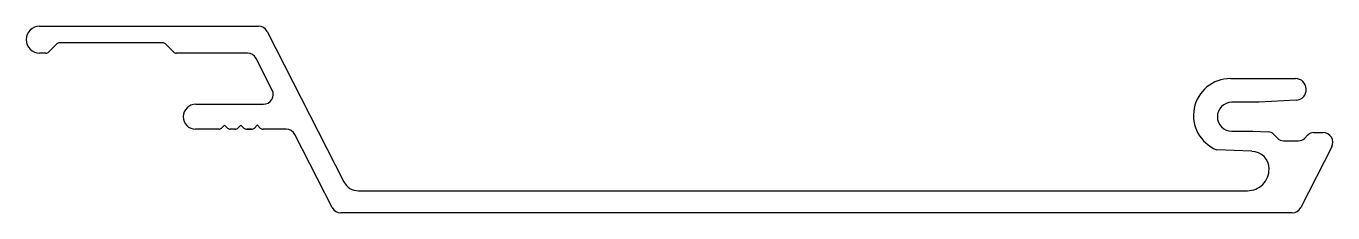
# Model space of a CAD drawing. Header units: inches. Extents: x -40.7 to 39.1, y 0.1 to 11.5.
import ezdxf

# ---------------------------------------------------------------- set-up
doc = ezdxf.new("R2010")
doc.units = ezdxf.units.IN
doc.header["$MEASUREMENT"] = 0

msp = doc.modelspace()

# ---------------------------------------------------------------- linework, layer by layer
at = {"color": 7, "linetype": 'Continuous'}
for p, q in [((-39.829, 11.488), (-26.481, 11.488)), ((-38.778, 10.4), (-39.267, 9.911)), ((-32.33, 10.474), (-38.601, 10.474)), ((-31.664, 9.911), (-32.153, 10.4)), ((-25.947, 11.161), (-21.269, 1.984)), ((-39.444, 9.838), (-39.829, 9.838)), ((-27.155, 9.838), (-31.487, 9.838)), ((-25.64, 7.588), (-26.621, 9.511)), ((32.83, 8.288), (36.792, 8.288)), ((-30.298, 6.715), (-26.175, 6.715)), ((34.574, 6.838), (32.912, 6.838)), ((36.842, 6.962), (34.574, 6.838)), ((-28.905, 5.195), (-30.315, 5.195)), ((-28.905, 5.195), (-28.905, 5.195)), ((-28.558, 5.439), (-28.729, 5.268)), ((-28.375, 5.268), (-28.546, 5.439)), ((-27.905, 5.195), (-28.198, 5.195)), ((-27.558, 5.439), (-27.729, 5.268)), ((-27.375, 5.268), (-27.546, 5.439)), ((-26.906, 5.195), (-27.198, 5.195)), ((-27.198, 5.195), (-26.906, 5.195)), ((-26.906, 5.195), (-27.198, 5.195)), ((-27.198, 5.195), (-26.906, 5.195)), ((-26.906, 5.195), (-27.198, 5.195)), ((-26.558, 5.439), (-26.729, 5.268)), ((-26.375, 5.268), (-26.546, 5.439)), ((-24.789, 5.195), (-26.198, 5.195)), ((-21.985, 0.416), (-24.254, 4.868)), ((32.912, 5.074), (34.204, 5.074)), ((34.204, 5.074), (35.134, 5.032)), ((35.465, 4.886), (35.716, 4.635)), ((37.343, 4.635), (37.55, 4.842)), ((37.903, 4.988), (38.479, 4.988)), ((36.069, 4.488), (36.989, 4.488)), ((39.014, 4.116), (37.128, 0.416)), ((34.134, 3.845), (31.985, 3.945)), ((-20.378, 1.438), (33.862, 1.438)), ((5.937, 0.088), (-21.45, 0.088)), ((14.952, 0.088), (5.937, 0.088)), ((36.593, 0.088), (14.952, 0.088))]:
    msp.add_line(p, q, dxfattribs=at)
for centre, radius, start, end in [((-39.829, 10.663), 0.825, 90, 270), ((-26.481, 10.888), 0.6, 27.01, 90), ((-38.601, 10.224), 0.25, 90, 135), ((-32.33, 10.224), 0.25, 45, 90), ((-39.444, 10.088), 0.25, 270, 315), ((-31.487, 10.088), 0.25, 225, 270), ((-27.155, 9.238), 0.6, 27.01, 90), ((32.83, 6.034), 2.254, 90, 247.96198), ((36.792, 7.624), 0.664, 274.3056, 90), ((-26.175, 7.315), 0.6, 270.00168, 27.01), ((-30.307, 5.955), 0.76, 89.35168, 269.35168), ((32.912, 5.956), 0.882, 90, 270), ((-28.905, 5.445), 0.25, 270, 315), ((-28.552, 5.434), 0.008, 45, 135), ((-28.198, 5.445), 0.25, 225, 270), ((-27.905, 5.445), 0.25, 270, 315), ((-27.552, 5.434), 0.008, 45, 135), ((-27.198, 5.445), 0.25, 225, 270), ((-26.906, 5.445), 0.25, 270, 315), ((-26.552, 5.434), 0.008, 45, 135), ((-26.198, 5.445), 0.25, 225, 270), ((-24.789, 4.595), 0.6, 27.01, 90), ((35.111, 4.532), 0.5, 45, 87.3954), ((37.903, 4.488), 0.5, 90, 135), ((38.479, 4.388), 0.6, 332.99008, 90), ((36.069, 4.988), 0.5, 225, 270), ((36.989, 4.988), 0.5, 270, 315), ((34.11, 2.766), 1.079, 359.9654, 88.72008), ((33.862, 2.765), 1.326, 269.99056, 0.02245), ((-20.378, 2.438), 1, 207.01, 270), ((-21.45, 0.688), 0.6, 207.01, 270), ((36.593, 0.688), 0.6, 270, 332.99008)]:
    msp.add_arc(centre, radius, start, end, dxfattribs=at)

doc.saveas('drawing.dxf')
